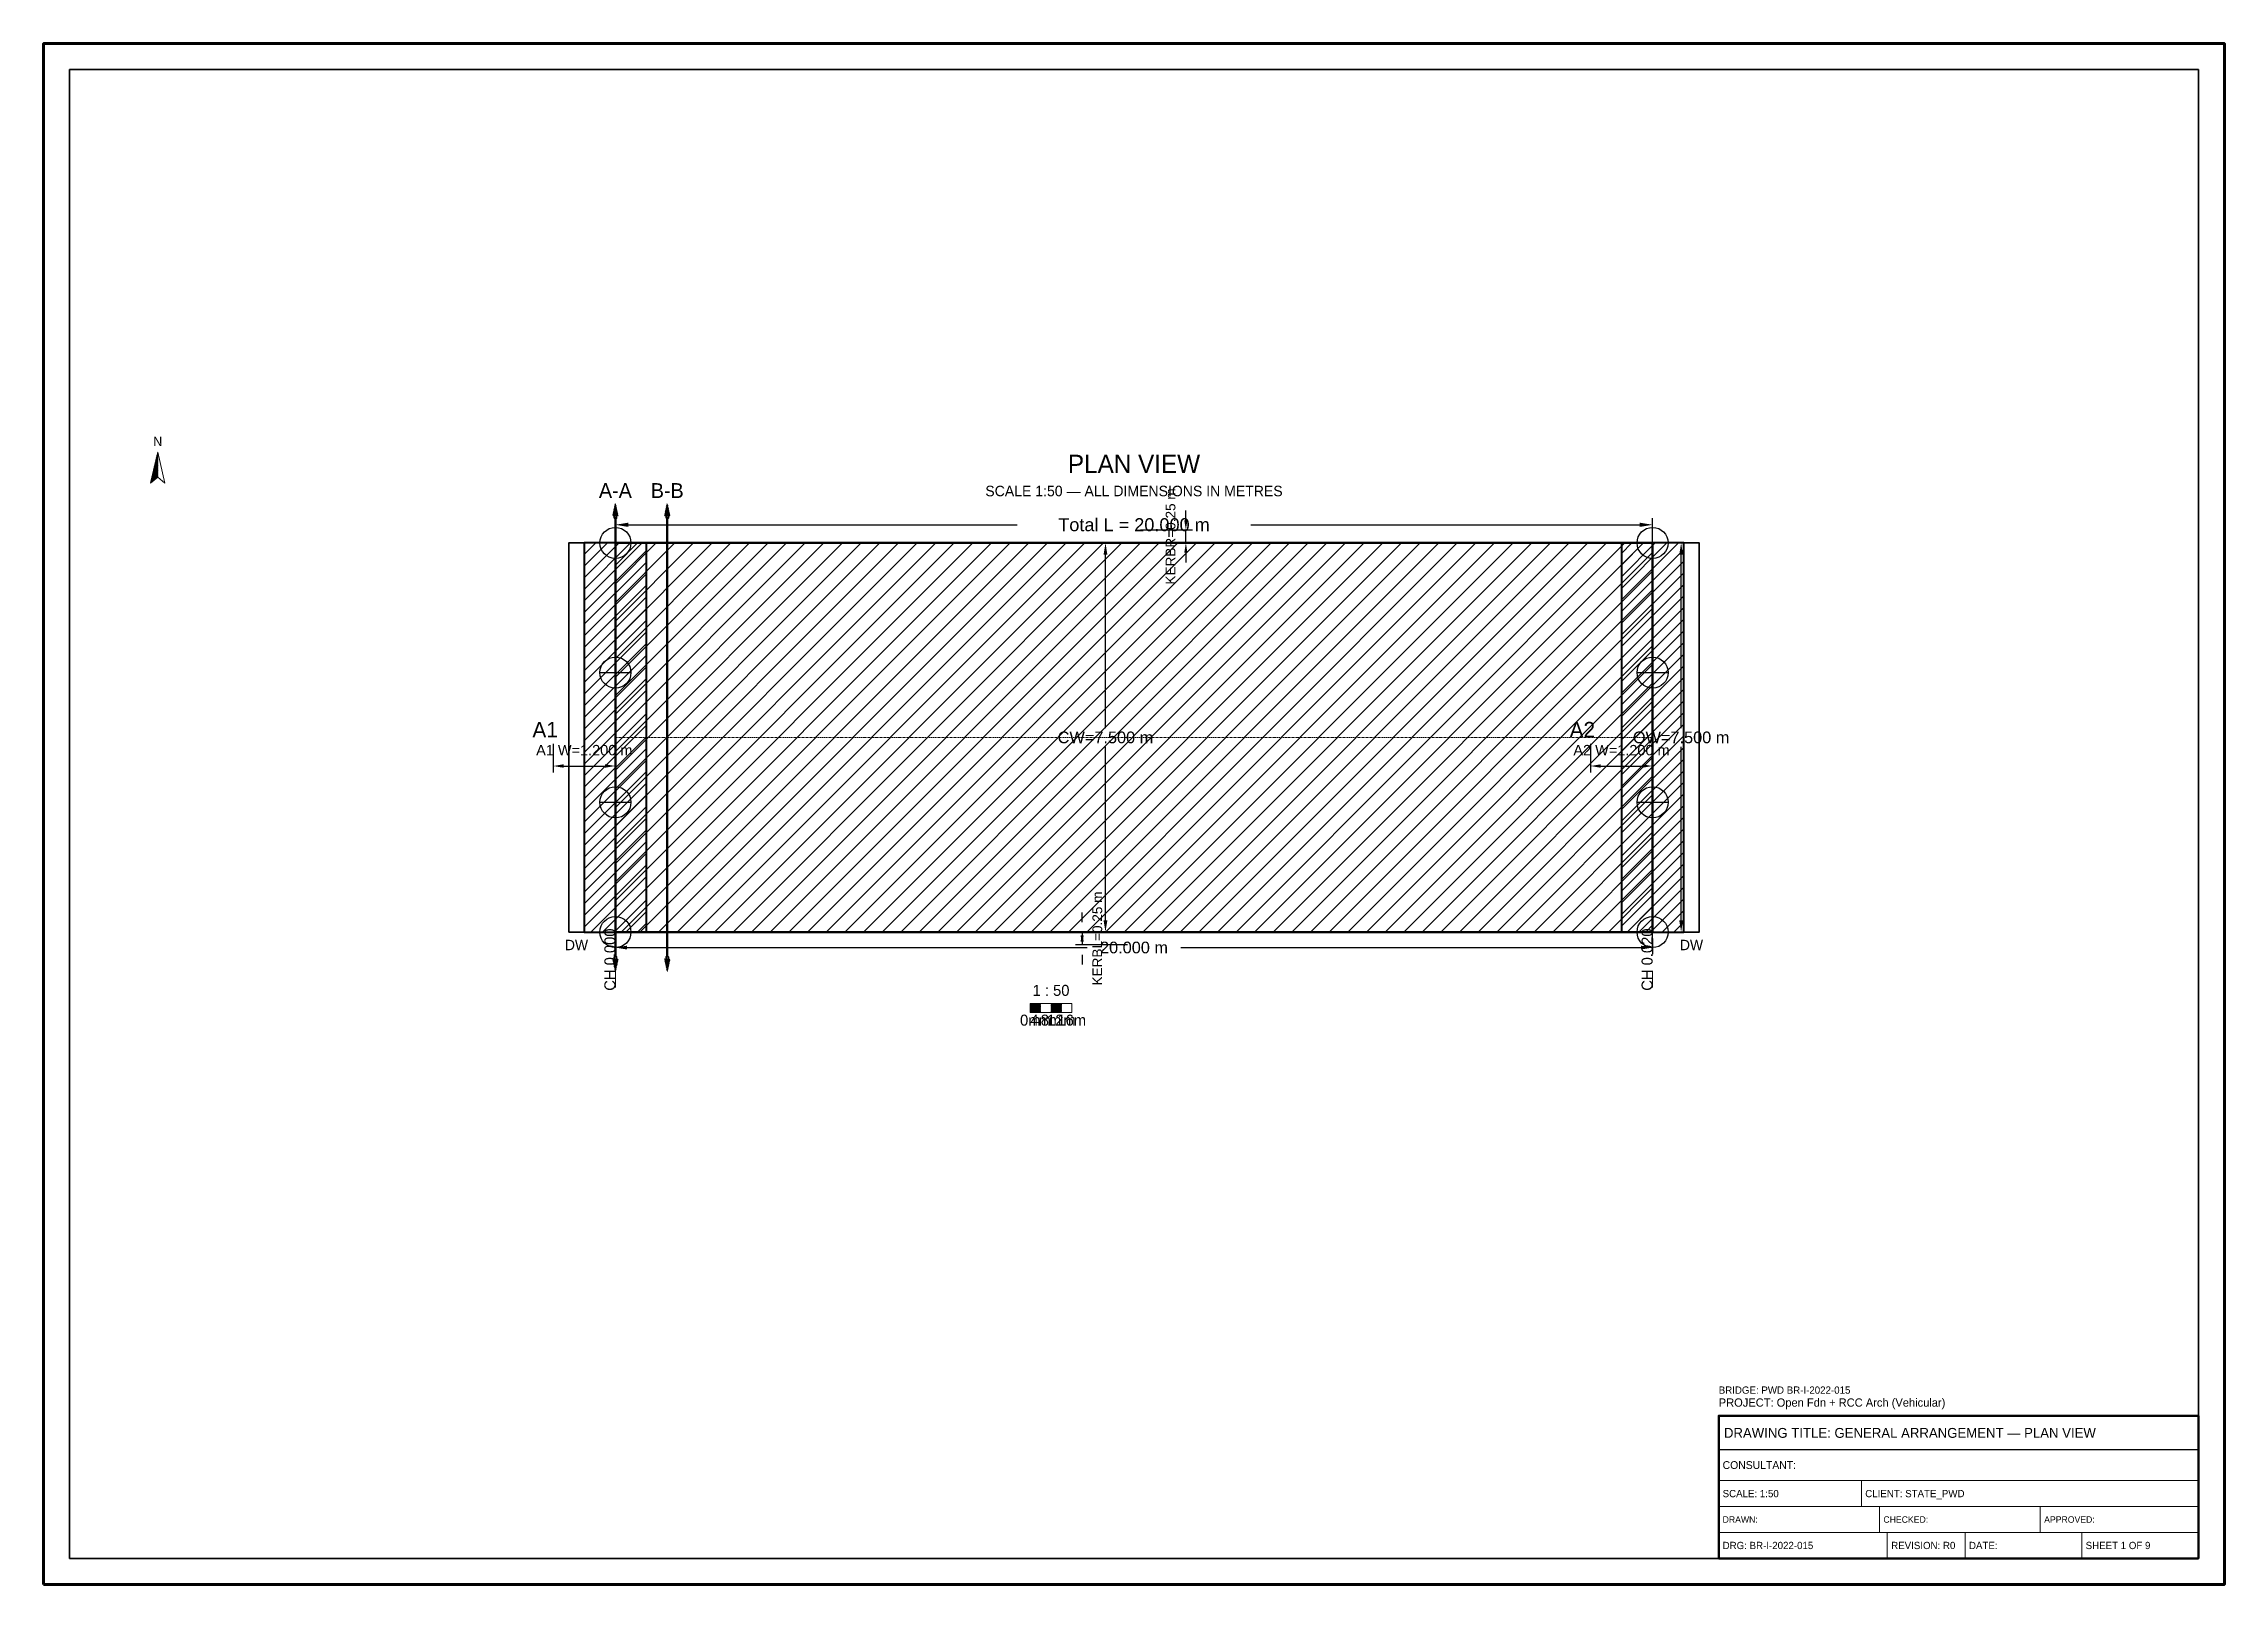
# Model space of a CAD drawing. Header units: metres. Extents: x 0 to 841, y 0 to 594.
import ezdxf
from ezdxf.enums import TextEntityAlignment as Align

# ---------------------------------------------------------------- set-up
doc = ezdxf.new("R2010")
doc.units = ezdxf.units.M
doc.linetypes.add('CENTER', pattern=[1.5, 0.75, -0.25, 0.25, -0.25])
doc.linetypes.add('DASHED', pattern=[0.5, 0.375, -0.125])
for name, color, linetype, lineweight in [('BORDER-INNER', 7, 'Continuous', 35), ('BORDER-OUTER', 7, 'Continuous', 70), ('CIVIL-CHAINAGE', 7, 'Continuous', 18), ('DIM-CHAINAGE', 3, 'Continuous', 18), ('DIM-LINEAR', 3, 'Continuous', 18), ('STRUC-CENTRE', 6, 'CENTER', 18), ('STRUC-HATCHING', 8, 'Continuous', 18), ('STRUC-OUTLINE', 1, 'Continuous', 50), ('STRUC-SECTION', 2, 'Continuous', 35), ('SUB-ABUT', 3, 'Continuous', 35), ('SUB-BEARING', 5, 'Continuous', 25), ('SUB-DIRT-WALL', 3, 'Continuous', 35), ('SUPER-DECK', 2, 'Continuous', 50), ('SYM-NORTHARROW', 7, 'Continuous', 18), ('SYM-SCALE', 7, 'Continuous', 13), ('TEXT-GENERAL', 7, 'Continuous', 18), ('TEXT-HEADER', 7, 'Continuous', 25), ('TEXT-SPEC', 7, 'Continuous', 13), ('TEXT-TITLE', 7, 'Continuous', 25), ('TITLEBLK-BOX', 7, 'Continuous', 50), ('TITLEBLK-TEXT', 7, 'Continuous', 18)]:
    doc.layers.add(name, color=color, linetype=linetype, lineweight=lineweight)
doc.styles.add('BRIDGE_STD', font='Arial.ttf')
doc.dimstyles.new('pmb100', dxfattribs={"dimtxt": 2.5, "dimasz": 0.9375, "dimexe": 2.5, "dimexo": 2.5, "dimtad": 0, "dimtih": 1, "dimdec": 0, "dimtxsty": 'BRIDGE_STD', "dimcen": 2.5, "dimazin": 3, "dimtfac": 1, "dimtmove": 0, "dimatfit": 3})

msp = doc.modelspace()

# ---------------------------------------------------------------- hatches: boundary and pattern name
at = {"layer": 'STRUC-HATCHING'}
h = msp.add_hatch(dxfattribs=at)
h.set_pattern_fill('ANSI31', scale=1.6)
h.paths.add_polyline_path([(220.5, 251.5), (620.5, 251.5), (620.5, 401.5), (220.5, 401.5)])
at = {"layer": 'STRUC-SECTION'}
h = msp.add_hatch(dxfattribs=at)
h.set_pattern_fill('SOLID')
h.paths.add_polyline_path([(219.45, 411.95), (221.55, 411.95), (220.5, 416.75)])
h = msp.add_hatch(dxfattribs=at)
h.set_pattern_fill('SOLID')
h.paths.add_polyline_path([(239.45, 411.95), (241.55, 411.95), (240.5, 416.75)])
h = msp.add_hatch(dxfattribs=at)
h.set_pattern_fill('SOLID')
h.paths.add_polyline_path([(219.45, 241.05), (221.55, 241.05), (220.5, 236.25)])
h = msp.add_hatch(dxfattribs=at)
h.set_pattern_fill('SOLID')
h.paths.add_polyline_path([(239.45, 241.05), (241.55, 241.05), (240.5, 236.25)])
at = {"layer": 'SUB-ABUT'}
h = msp.add_hatch(dxfattribs=at)
h.set_pattern_fill('ANSI31')
h.paths.add_polyline_path([(208.5, 251.5), (232.5, 251.5), (232.5, 401.5), (208.5, 401.5)])
h = msp.add_hatch(dxfattribs=at)
h.set_pattern_fill('ANSI31')
h.paths.add_polyline_path([(608.5, 251.5), (632.5, 251.5), (632.5, 401.5), (608.5, 401.5)])
at = {"layer": 'SYM-NORTHARROW'}
h = msp.add_hatch(dxfattribs=at)
h.set_pattern_fill('SOLID')
h.paths.add_polyline_path([(44, 436.5), (41.2, 424.5), (44, 426.9)])
at = {"layer": 'SYM-SCALE'}
h = msp.add_hatch(dxfattribs=at)
h.set_pattern_fill('SOLID')
h.paths.add_polyline_path([(380.5, 220.5), (384.5, 220.5), (384.5, 223.9), (380.5, 223.9)])
h = msp.add_hatch(dxfattribs=at)
h.set_pattern_fill('SOLID')
h.paths.add_polyline_path([(388.5, 220.5), (392.5, 220.5), (392.5, 223.9), (388.5, 223.9)])

# ---------------------------------------------------------------- linework, layer by layer
at = {"layer": 'BORDER-INNER'}
msp.add_lwpolyline([(10, 10), (831, 10), (831, 584), (10, 584), (10, 10)], dxfattribs=at)
at = {"layer": 'BORDER-OUTER'}
msp.add_lwpolyline([(0, 0), (841, 0), (841, 594), (0, 594), (0, 0)], dxfattribs=at)
at = {"layer": 'CIVIL-CHAINAGE'}
for p, q in [((220.5, 236.5), (220.5, 230.12)), ((620.5, 236.5), (620.5, 230.12))]:
    msp.add_line(p, q, dxfattribs=at)
at = {"layer": 'STRUC-CENTRE'}
msp.add_line((220.5, 326.5), (620.5, 326.5), dxfattribs=at)
at = {"layer": 'STRUC-OUTLINE', "lineweight": 50}
msp.add_lwpolyline([(220.5, 251.5), (220.5, 401.5), (620.5, 401.5), (620.5, 251.5), (220.5, 251.5)], dxfattribs=at)
at = {"layer": 'STRUC-SECTION', "color": 1, "linetype": 'DASHED', "lineweight": 50}
for p, q in [((220.5, 411.5), (220.5, 241.5)), ((240.5, 411.5), (240.5, 241.5))]:
    msp.add_line(p, q, dxfattribs=at)
at = {"layer": 'STRUC-SECTION', "color": 1}
for points in [[(220.05, 411.05), (220.95, 411.05), (220.95, 411.95), (220.05, 411.95), (220.05, 411.05)], [(240.05, 411.05), (240.95, 411.05), (240.95, 411.95), (240.05, 411.95), (240.05, 411.05)], [(220.05, 241.05), (220.95, 241.05), (220.95, 241.95), (220.05, 241.95), (220.05, 241.05)], [(240.05, 241.05), (240.95, 241.05), (240.95, 241.95), (240.05, 241.95), (240.05, 241.05)]]:
    msp.add_lwpolyline(points, dxfattribs=at)
at = {"layer": 'SUB-ABUT', "lineweight": 40}
for points in [[(208.5, 251.5), (232.5, 251.5), (232.5, 401.5), (208.5, 401.5), (208.5, 251.5)], [(608.5, 251.5), (632.5, 251.5), (632.5, 401.5), (608.5, 401.5), (608.5, 251.5)]]:
    msp.add_lwpolyline(points, dxfattribs=at)
at = {"layer": 'SUB-BEARING'}
for p, q in [((220.5, 395.5), (220.5, 407.5)), ((620.5, 395.5), (620.5, 407.5)), ((214.5, 401.5), (226.5, 401.5)), ((614.5, 401.5), (626.5, 401.5)), ((220.5, 345.5), (220.5, 357.5)), ((620.5, 345.5), (620.5, 357.5)), ((214.5, 351.5), (226.5, 351.5)), ((614.5, 351.5), (626.5, 351.5)), ((220.5, 295.5), (220.5, 307.5)), ((620.5, 295.5), (620.5, 307.5)), ((214.5, 301.5), (226.5, 301.5)), ((614.5, 301.5), (626.5, 301.5)), ((220.5, 245.5), (220.5, 257.5)), ((620.5, 245.5), (620.5, 257.5)), ((214.5, 251.5), (226.5, 251.5)), ((614.5, 251.5), (626.5, 251.5))]:
    msp.add_line(p, q, dxfattribs=at)
for centre in [(220.5, 401.5), (620.5, 401.5), (220.5, 351.5), (620.5, 351.5), (220.5, 301.5), (620.5, 301.5), (220.5, 251.5), (620.5, 251.5)]:
    msp.add_circle(centre, 6, dxfattribs=at)
at = {"layer": 'SUB-DIRT-WALL', "lineweight": 35}
for points in [[(202.5, 251.5), (208.5, 251.5), (208.5, 401.5), (202.5, 401.5), (202.5, 251.5)], [(632.5, 251.5), (638.5, 251.5), (638.5, 401.5), (632.5, 401.5), (632.5, 251.5)]]:
    msp.add_lwpolyline(points, dxfattribs=at)
at = {"layer": 'SUPER-DECK', "lineweight": 30}
msp.add_lwpolyline([(220.5, 251.5), (220.5, 401.5), (620.5, 401.5), (620.5, 251.5), (220.5, 251.5)], dxfattribs=at)
at = {"layer": 'SYM-NORTHARROW'}
msp.add_lwpolyline([(44, 436.5), (41.2, 424.5), (44, 426.9), (46.8, 424.5), (44, 436.5)], dxfattribs=at)
at = {"layer": 'SYM-SCALE'}
msp.add_lwpolyline([(380.5, 220.5), (396.5, 220.5), (396.5, 223.9), (380.5, 223.9), (380.5, 220.5)], dxfattribs=at)
at = {"layer": 'TITLEBLK-BOX', "lineweight": 50}
msp.add_lwpolyline([(646, 10), (831, 10), (831, 65), (646, 65), (646, 10)], dxfattribs=at)
at = {"layer": 'TITLEBLK-BOX', "lineweight": 30}
msp.add_lwpolyline([(646, 52), (831, 52), (831, 65), (646, 65), (646, 52)], dxfattribs=at)
at = {"layer": 'TITLEBLK-BOX', "lineweight": 18}
for points in [[(646, 40), (831, 40), (831, 52), (646, 52), (646, 40)], [(646, 30), (701, 30), (701, 40), (646, 40), (646, 30)], [(701, 30), (831, 30), (831, 40), (701, 40), (701, 30)], [(646, 20), (708, 20), (708, 30), (646, 30), (646, 20)], [(708, 20), (770, 20), (770, 30), (708, 30), (708, 20)], [(770, 20), (831, 20), (831, 30), (770, 30), (770, 20)], [(646, 10), (711, 10), (711, 20), (646, 20), (646, 10)], [(711, 10), (741, 10), (741, 20), (711, 20), (711, 10)], [(741, 10), (786, 10), (786, 20), (741, 20), (741, 10)], [(786, 10), (831, 10), (831, 20), (786, 20), (786, 10)]]:
    msp.add_lwpolyline(points, dxfattribs=at)

# ---------------------------------------------------------------- texts
at = {"layer": 'DIM-CHAINAGE'}
for s, p in [('CH 0.000', (220.5, 228.85)), ('CH 0.020', (620.5, 228.85))]:
    msp.add_text(s, height=4.25, rotation=90, dxfattribs=at).set_placement(p)
at = {"layer": 'SYM-NORTHARROW'}
msp.add_text('N', height=3.6, dxfattribs=at).set_placement((44, 438.9), align=Align.CENTER)
at = {"layer": 'TEXT-GENERAL'}
for s, p in [('A1', (188.5, 326.5)), ('A2', (588.5, 326.5))]:
    msp.add_text(s, height=6, dxfattribs=at).set_placement(p)
for s, p in [('1 : 50', (388.5, 226.88)), ('0m', (380.5, 215.4)), ('4m', (384.5, 215.4)), ('8m', (388.5, 215.4)), ('12m', (392.5, 215.4)), ('16m', (396.5, 215.4))]:
    msp.add_text(s, height=4.25, dxfattribs=at).set_placement(p, align=Align.CENTER)
at = {"layer": 'TEXT-HEADER'}
msp.add_text('PLAN VIEW', height=7, dxfattribs=at).set_placement((420.5, 428.5), align=Align.CENTER)
at = {"layer": 'TEXT-HEADER', "color": 1}
for s, p in [('A-A', (220.5, 418.85)), ('B-B', (240.5, 418.85))]:
    msp.add_text(s, height=5.7, dxfattribs=at).set_placement(p, align=Align.CENTER)
at = {"layer": 'TEXT-SPEC', "color": 8}
msp.add_text('SCALE 1:50 — ALL DIMENSIONS IN METRES', height=4.05, dxfattribs=at).set_placement((420.5, 419.5), align=Align.CENTER)
at = {"layer": 'TEXT-SPEC'}
for p in [(205.5, 244.5), (635.5, 244.5)]:
    msp.add_text('DW', height=4, dxfattribs=at).set_placement(p, align=Align.CENTER)
at = {"layer": 'TEXT-TITLE'}
for s, height, p in [('PROJECT: Open Fdn + RCC Arch (Vehicular)', 3.2, (646, 68.5)), ('DRAWING TITLE: GENERAL ARRANGEMENT — PLAN VIEW', 3.8, (648, 56.5))]:
    msp.add_text(s, height=height, dxfattribs=at).set_placement(p)
at = {"layer": 'TITLEBLK-TEXT'}
for s, height, p in [('BRIDGE: PWD BR-I-2022-015', 2.8, (646, 73.5)), ('CONSULTANT: ', 3, (647.5, 44.5)), ('SCALE: 1:50', 2.8, (647.5, 33.6)), ('CLIENT: STATE_PWD', 2.8, (702.5, 33.6)), ('DRAWN: ', 2.5, (647.5, 23.75)), ('CHECKED: ', 2.5, (709.5, 23.75)), ('APPROVED: ', 2.5, (771.5, 23.75)), ('DRG: BR-I-2022-015', 2.8, (647.5, 13.6)), ('REVISION: R0', 2.8, (712.5, 13.6)), ('DATE: ', 2.8, (742.5, 13.6)), ('SHEET 1 OF 9', 2.8, (787.5, 13.6))]:
    msp.add_text(s, height=height, dxfattribs=at).set_placement(p)

# ---------------------------------------------------------------- dimensions: what is measured, and where the dimension line sits
at = {"layer": 'DIM-LINEAR'}
for base, p1, p2, text, override in [((220.5, 408.5), (220.5, 401.5), (620.5, 401.5), 'Total L = 20.000 m', {"dimtxt": 5, "dimasz": 5, "dimgap": 2, "dimclrt": 3}), ((196.5, 315.5), (196.5, 326.5), (220.5, 326.5), 'A1 W=1.200 m', {"dimtxt": 4, "dimasz": 4, "dimgap": 1.6, "dimclrt": 3}), ((596.5, 315.5), (596.5, 326.5), (620.5, 326.5), 'A2 W=1.200 m', {"dimtxt": 4, "dimasz": 4, "dimgap": 1.6, "dimclrt": 3}), ((220.5, 245.5), (220.5, 251.5), (620.5, 251.5), '20.000 m', {"dimtxt": 4.5, "dimasz": 4.5, "dimgap": 1.8, "dimclrt": 3})]:
    msp.add_linear_dim(base=base, p1=p1, p2=p2, text=text, dimstyle='pmb100', override=override, dxfattribs=at).render()
for base, p1, p2, text, override in [((440.5, 401.5), (420.5, 401.5), (420.5, 406.5), 'KERBR=0.25 m', {"dimtxt": 3.75, "dimasz": 3.75, "dimgap": 1.5, "dimclrt": 3}), ((409.5, 251.5), (420.5, 251.5), (420.5, 401.5), 'CW=7.500 m', {"dimtxt": 4.5, "dimasz": 4.5, "dimgap": 1.8, "dimclrt": 3}), ((631.5, 251.5), (620.5, 251.5), (620.5, 401.5), 'OW=7.500 m', {"dimtxt": 4.5, "dimasz": 4.5, "dimgap": 1.8, "dimclrt": 3}), ((400.5, 251.5), (420.5, 251.5), (420.5, 246.5), 'KERBL=0.25 m', {"dimtxt": 3.75, "dimasz": 3.75, "dimgap": 1.5, "dimclrt": 3})]:
    msp.add_linear_dim(base=base, p1=p1, p2=p2, angle=90, text=text, dimstyle='pmb100', override=override, dxfattribs=at).render()

doc.saveas('drawing.dxf')
